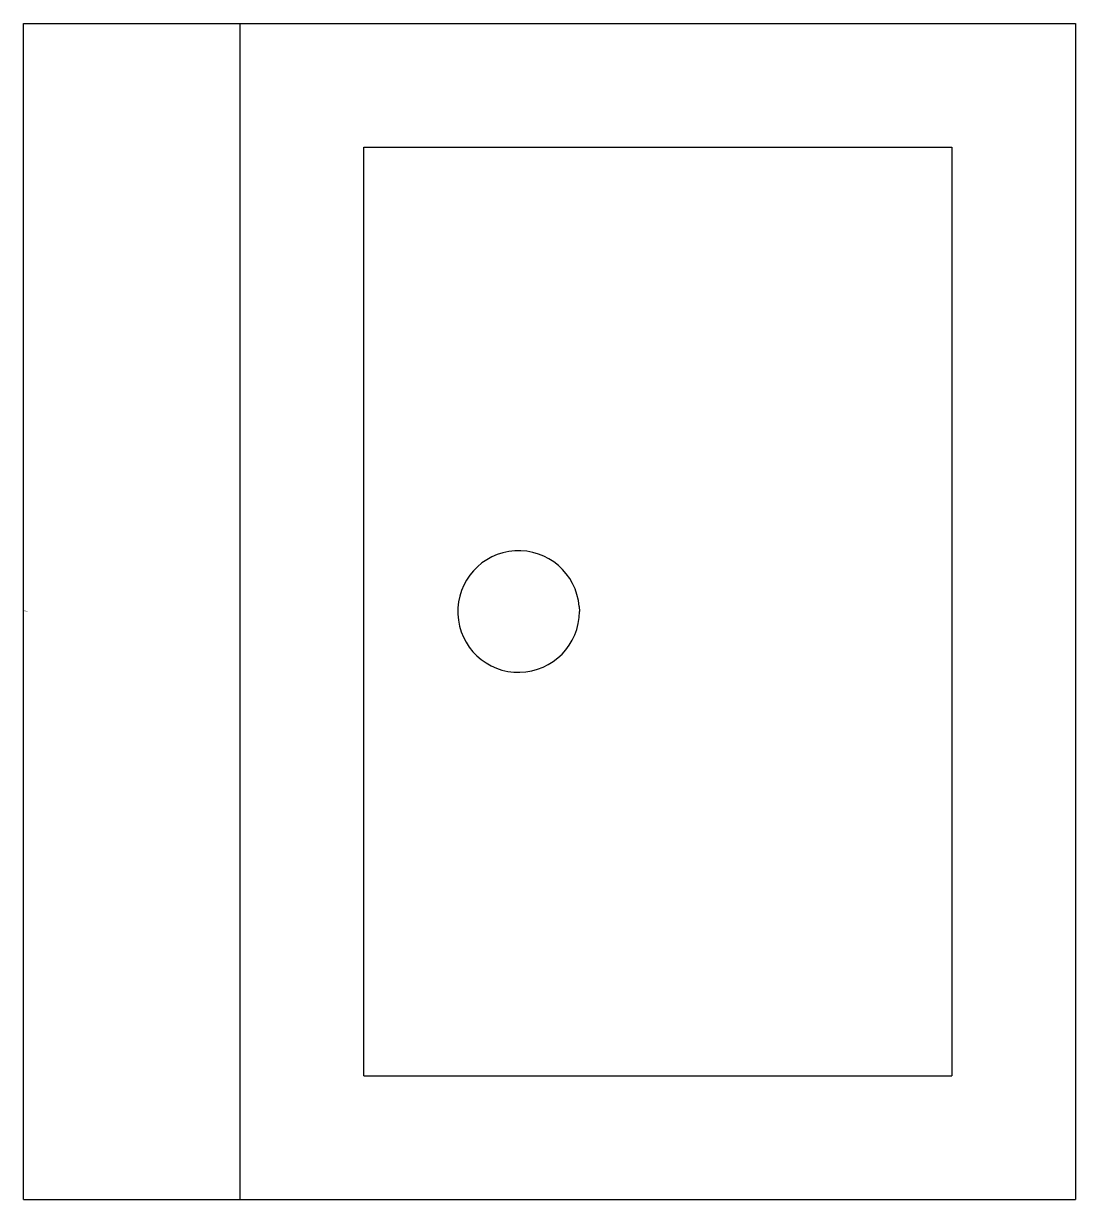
# Model space of a CAD drawing. Header units: millimetres. Extents: x 0 to 450, y 0 to 503.
import ezdxf

# ---------------------------------------------------------------- set-up
doc = ezdxf.new("R2010")
doc.units = ezdxf.units.MM
doc.layers.add('EQUIP', color=7, linetype='Continuous')
doc.styles.add('zz-1', font='arial.ttf', dxfattribs={"width": 0.8})

msp = doc.modelspace()

# ---------------------------------------------------------------- linework, layer by layer
at = {"layer": 'EQUIP', "color": 7, "linetype": 'Continuous'}
for p, q in [((0.04, 0), (0.04, 502.94)), ((0.04, 502.94), (450.04, 502.94)), ((92.69, 0), (92.69, 502.94)), ((450.04, 502.94), (450.04, 0)), ((145.63, 52.94), (145.63, 450)), ((145.63, 450), (397.1, 450)), ((397.1, 450), (397.1, 52.94)), ((145.63, 52.94), (397.1, 52.94)), ((0.04, 0), (450.04, 0))]:
    msp.add_line(p, q, dxfattribs=at)
at = {"layer": 'EQUIP', "color": 7}
msp.add_line((237.73, 253.61), (237.81, 251.47), dxfattribs=at)
at = {"layer": 'EQUIP', "color": 7, "linetype": 'Continuous'}
msp.add_arc((211.81, 251.47), 26.01, 4.716, 0, dxfattribs=at)

# ---------------------------------------------------------------- texts
at = {"layer": 'EQUIP', "color": 7, "style": 'zz-1'}
for tag, s in [('XSIZE', '450'), ('YSIZE', '503')]:
    msp.add_attdef(tag, (0.04, 251.47), s, height=0.5, dxfattribs=at)

doc.saveas('drawing.dxf')
